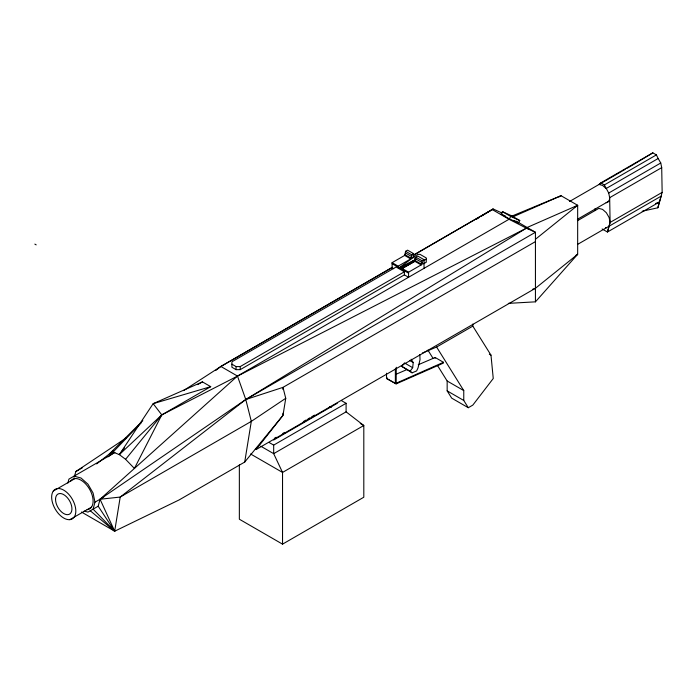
<?xml version="1.0" encoding="UTF-8"?>
<svg xmlns="http://www.w3.org/2000/svg" width="697" height="697" viewBox="0 0 697 697"><rect width="100%" height="100%" fill="white"/><g stroke="black" fill="none" stroke-linecap="round" stroke-linejoin="round"><path stroke-width="1.05" d="M595.107 210.581L595.142 208.473M435.094 358.31L435.172 357.5L443.475 362.301L443.397 363.102L396.175 383.873L386.513 378.462L386.513 373.2M403.729 363.773L401.82 366.413L410.124 371.205L412.668 367.685L413.234 362.545L411.125 359.225M81.453 512.025L114.674 531.201L120.215 497.066L245.78 399.512L526.383 228.172L535.435 232.275L535.435 301.836L508.331 303.369M90.192 510.709L114.674 531.201L179.164 499.906L244.717 462.059L251.312 421.38L245.78 399.512L237.468 376.049L220.862 366.465L183.529 390.634M535.435 241.615L282.982 387.366L285.744 398.301L282.982 415.368L256.087 449.556L255.32 449.121M67.862 483.082L68.933 479.092L114.874 452.571M74.039 476.147L81.018 478.02L87.988 484.206L93.093 493.049L94.966 502.18L93.093 509.158L114.674 531.201L100.054 499.244L237.468 376.049L509.028 219.267L526.383 228.172L161.791 414.889L119.326 454.618L113.053 452.074L109.333 453.965L142.824 420.683M84.163 511.084L87.988 512.103L98.19 506.214L100.054 499.244L245.78 399.512L535.435 232.275L516.059 221.088M600.805 182.902L652.845 152.852L656.391 154.9L658.16 158.507L606.12 188.547L602.583 185.411L599.037 184.461L600.805 182.902L604.351 184.94L608.716 193.043L609.666 197.678L610.11 222.439L607.436 232.031L602.138 228.973M658.16 158.507L660.756 162.993L661.706 167.637L662.15 192.389L657.855 207.784L642.181 211.226M577.595 220.644L598.81 208.386L602.583 209.396L606.346 212.733L609.1 217.508L610.11 222.439L607.436 232.031L659.475 201.982L661.139 196.153L577.726 244.316M657.855 207.784L659.475 201.982L655.494 203.559M74.039 477.314L75.921 471.494L126.593 437.69M501.099 214.127L502.424 211.644L511.476 215.756L519.779 220.548L518.455 223.031L509.402 218.928L501.099 214.127L505.621 216.183M509.402 218.928L510.727 216.445L519.779 220.548M125.599 459.314L119.326 454.618L153.166 403.659L202.435 381.886L210.721 386.669L161.791 414.889L125.599 459.314L134.408 468.445L161.791 414.889L153.166 403.659L210.721 386.669M393.692 268.702L392.097 267.779L392.097 262.664L404.661 255.416L405.628 251.277L407.562 250.162L413.617 253.656L413.617 257.237L415.691 259.458L401.263 268.981L414.863 261.305L421.145 264.93L422.112 262.577L415.83 258.953L415.83 257.167L417.764 256.052L424.037 259.676L424.037 268.371M404.661 255.416L410.716 258.909L411.683 256.566L405.628 253.063M414.863 261.305L415.83 258.953M119.326 454.618L124.58 447.77M244.717 462.059L282.982 415.368L282.982 413.216M535.435 301.836L577.665 254.309L577.665 205.31L561.059 195.726L511.197 216.384M113.053 452.074L141.508 422.53M413.216 255.407L493.171 208.995L502.223 213.099M652.845 152.852L630.628 166.217M535.435 239.28L577.665 205.31L527.132 227.483L528.317 229.165M256.087 449.556L535.435 288.279L577.665 254.309L575.792 255.39M96.656 463.906L113.559 450.645M215.73 370.482L220.862 366.465L392.35 267.291M108.131 456.788L114.273 452.292M398.153 266.167L399.189 267.787L413.617 257.237L398.153 266.167L392.097 262.664M285.744 398.301L251.312 421.38L120.215 497.066L100.054 499.244M476.443 219.206L479.231 217.499M481.087 216.366L493.171 208.995L413.077 255.311M405.628 251.277L411.683 254.771L413.617 253.656M220.862 366.465L392.472 267.387M413.382 257.027L417.982 254.37L420.056 254.37L426.268 257.96L426.268 262.229L423.515 263.815M197.73 384.596L202.435 381.886M400.226 268.38L415.691 259.458L399.189 267.787M415.83 257.167L422.112 260.791L424.037 259.676M231.918 364.183L236.065 366.578L240.212 366.578L404.373 271.795L404.373 274.871L240.212 369.645L236.065 369.645L231.918 367.258L231.918 361.795L396.088 267.012L404.373 271.795M423.515 260.748L426.268 259.153M402.3 268.554L408.581 272.178L422.112 264.372L422.112 260.791M75.921 471.494L82.473 467.713M559.186 196.798L561.059 195.726L512.504 217.028M53.277 491.08L74.971 478.56M569.51 201.503L621.532 171.471M622.264 171.044L625.253 169.319M626.917 168.36L629.896 166.644M604.351 184.94L656.391 154.9M574.859 206.931L577.665 205.31M608.716 193.043L660.756 162.993M661.706 167.637L609.666 197.678A10.019 5.785 60 0 1 606.12 202.722M577.343 219.337L608.716 201.224M94.966 502.18L103.74 497.118M69.778 519.666A17.085 9.863 60 0 0 69.778 495.506A17.085 9.863 60 0 0 51.656 497.127A17.085 9.863 60 0 0 69.778 519.666L91.481 507.146M610.11 222.439L662.15 192.389M274.339 438.335L276.212 437.263M282.755 433.482L284.62 432.401M303.317 421.607L306.122 419.995M307.987 418.914L309.86 417.834M311.725 416.754L314.53 415.133M273.677 439.999L337.235 403.302M422.321 353.057L436.61 347.028L472.819 326.126L472.819 324.07M387.393 377.957L386.513 378.462L396.175 383.873L396.253 367.267M269.068 442.447L273.677 445.113L346.095 403.302L346.095 411.849L363.808 425.501L363.808 497.222L282.538 544.148L239.35 519.213L239.35 464.882M346.095 411.849L273.677 453.66L260.756 446.202M437.542 365.577L447.16 380.998L447.16 390.869L451.682 398.135L468.297 407.719L472.819 405.105L493.249 378.506L490.984 355.13L472.819 326.126M401.263 268.981L415.011 261.192M443.475 362.301L395.365 383.577L395.365 368.835M396.349 374.123L407.301 369.436M418.252 364.749L435.172 357.5M401.82 366.413L412.11 372.825L416.632 370.917L418.043 367.868L420.021 359.678L419.812 354.512M532.403 289.377L535.435 288.279M245.78 399.512L282.982 387.366L282.982 389.518M605.571 227.588L606.346 227.797M502.424 211.644L510.727 216.445M513.837 220.365L518.455 223.031M492.422 209.684L509.028 219.267M404.661 254.518L410.716 258.021M414.863 260.408L421.145 264.032M392.097 263.693L408.581 273.207M404.373 274.871L408.581 277.293L408.581 272.178M489.32 354.172L490.984 355.13M447.16 380.998L463.766 390.59L463.766 400.461L468.297 407.719M409.54 360.41L413.234 362.545M404.365 362.884L412.668 367.685M447.16 390.869L463.766 400.461M341.478 400.644L346.095 403.302M360.271 423.462L363.808 425.501L282.538 472.427L250.563 453.965M329.489 406.499L331.206 407.492M34.85 244.107L36.183 244.874M410.124 371.205L412.11 372.825M98.19 506.214L114.674 531.201M436.61 347.028L463.766 390.59M427.923 350.147L433.02 358.31M411.683 254.771L411.683 258.352M282.538 544.148L282.538 472.427L273.677 453.66L273.677 445.113M240.212 366.578L240.212 369.645M236.065 366.578L236.065 369.645M70.554 481.113A17.085 9.863 60 0 1 89.556 489.189A17.085 9.863 60 0 1 87.055 509.699M55.542 499.366A11.588 6.691 60 0 0 67.836 514.656A11.588 6.691 60 0 0 67.836 498.268A11.588 6.691 60 0 0 55.542 499.366"/></g></svg>
